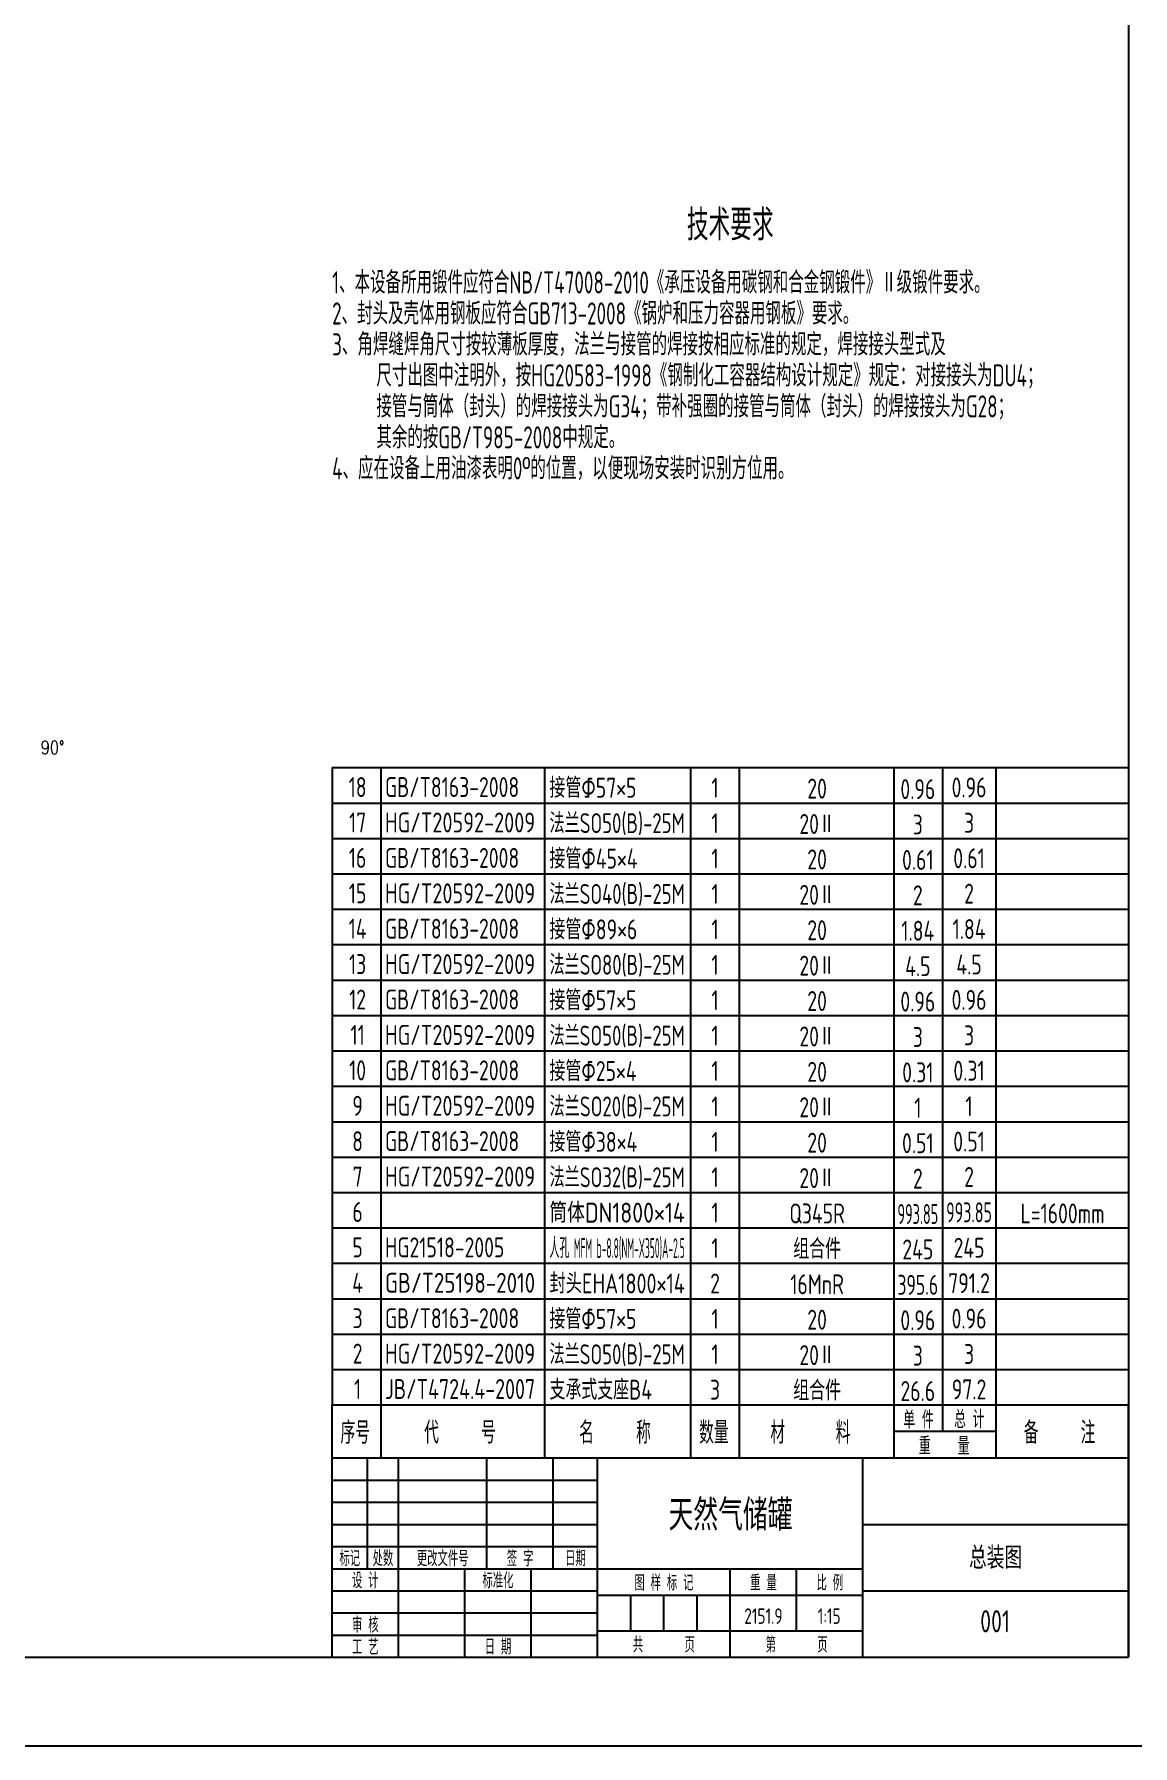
# Model space of a CAD drawing. Header units: millimetres. Extents: x -300 to 12659, y -300 to 12315.
# Drawn here: x 4600 to 8325, y -300 to 5500 of the extents above; entities that cross this region are included whole.
import ezdxf
from ezdxf.enums import TextEntityAlignment as Align

# ---------------------------------------------------------------- set-up
doc = ezdxf.new("R2010")
doc.units = ezdxf.units.MM
doc.header["$LTSCALE"] = 150
for name, color, linetype in [('1轮廓实线层', 7, 'Continuous'), ('2细线层', 4, 'Continuous'), ('6文字层', 3, 'Continuous'), ('图框层', 7, 'Continuous')]:
    doc.layers.add(name, color=color, linetype=linetype)
doc.styles.add('PC_TEXTSTYLE', font='isocp.shx', dxfattribs={"width": 0.8, "height": 8, "bigfont": 'hzfs.shx'})
doc.styles.add('TH_GBDIM', font='romans.shx', dxfattribs={"width": 0.8, "bigfont": 'gbcbig.shx'})

# ---------------------------------------------------------------- blocks, each defined once
blk = doc.blocks.new('PC_TITLE_BLOCK')
at = {"layer": '1轮廓实线层'}
for p, q in [((0, 45), (-180, 45)), ((-180, 0), (-180, 45)), ((-172, 20), (-172, 45)), ((-165, 20), (-165, 45)), ((-145, 20), (-145, 45)), ((-130, 20), (-130, 45)), ((-120, 0), (-120, 45)), ((-60, 30), (0, 30)), ((-180, 20), (-60, 20)), ((-165, 0), (-165, 20)), ((-150, 0), (-150, 20)), ((-135, 0), (-135, 20)), ((-60, 15), (0, 15)), ((-180, 0), (0, 0))]:
    blk.add_line(p, q, dxfattribs=at)
at = {"layer": '1轮廓实线层', "color": 7}
for p, q in [((-60, 0), (-60, 45)), ((-180, 25), (-120, 25))]:
    blk.add_line(p, q, dxfattribs=at)
at = {"layer": '2细线层'}
for p, q in [((-180, 40), (-120, 40)), ((-180, 35), (-120, 35)), ((-180, 30), (-120, 30)), ((-90, 0), (-90, 20)), ((-75, 6), (-75, 20)), ((-180, 15), (-120, 15)), ((-120, 14), (-60, 14)), ((-112.5, 6), (-112.5, 14)), ((-105, 6), (-105, 14)), ((-97.5, 6), (-97.5, 14)), ((-180, 10), (-120, 10)), ((-180, 5), (-120, 5)), ((-120, 6), (-60, 6))]:
    blk.add_line(p, q, dxfattribs=at)
at = {"layer": '图框层'}
blk.add_line((0, 0), (0, 45), dxfattribs=at)
at = {"layer": '6文字层', "style": 'PC_TEXTSTYLE', "width": 0.667}
for s, p in [('标记', (-176, 22.5)), ('处数', (-168.5, 22.5)), (' 更改文件号 ', (-155, 22.5)), (' 签 字 ', (-137.5, 22.5)), (' 日期 ', (-125, 22.5)), (' 设 计 ', (-172.5, 17.51)), (' 标准化 ', (-142.5, 17.51)), (' 图 样 标 记 ', (-105, 17)), (' 重 量 ', (-82.5, 17)), (' 比 例 ', (-67.5, 17)), (' 审 核 ', (-172.5, 7.5)), (' 工 艺 ', (-172.5, 2.5)), (' 日 期 ', (-142.5, 2.5)), ('共       页', (-105, 3)), ('第       页', (-75, 3))]:
    blk.add_text(s, height=3.5, dxfattribs=at).set_placement(p, align=Align.MIDDLE)
at = {"layer": '6文字层', "style": 'PC_TEXTSTYLE', "flags": 8}
for tag, height, width, p, p2 in [('企业名称', 5, 1.98445, (-54.29, 34.82), (-5.27, 34.82)), ('产品名称或材料标记', 7, 0.600652, (-113.46, 28.64), (-66.42, 28.64)), ('图样名称', 5, 2.004495, (-54.79, 19.98), (-5.27, 19.98)), ('标准化', 3.5, 1.023147, (-133.83, 15.37), (-120.75, 15.37)), ('审核', 3.5, 1.579393, (-163.99, 5.37), (-150.63, 5.37)), ('重量', 3.5, 1.408247, (-88.46, 7.54), (-76.55, 7.54)), ('比例', 3.5, 1.385287, (-73.35, 7.54), (-61.93, 7.54)), ('图样代号', 5, 2.006536, (-54.79, 5.63), (-5.52, 5.63)), ('工艺', 3.5, 1.621807, (-164.21, 0.37), (-150.89, 0.37)), ('日期', 3.5, 1.560088, (-133.83, 0.37), (-120.75, 0.37)), ('共几页', 3.5, 0.557144, (-108.07, 0.63), (-101.05, 0.63))]:
    blk.add_attdef(tag, text='', height=height, dxfattribs=dict(at, width=width)).set_placement(p, p2, align=Align.FIT)
at = {"layer": '6文字层', "style": 'PC_TEXTSTYLE', "width": 9.905045, "flags": 8}
blk.add_attdef('设计', text='', height=3.5, rotation=358.4644, dxfattribs=at).set_placement((-164.23, 15.37), (-150.37, 15), align=Align.FIT)
at = {"layer": '6文字层', "color": 3, "style": 'PC_TEXTSTYLE', "width": 0.56476, "flags": 8}
blk.add_attdef('第几页', text='', height=3.5, dxfattribs=at).set_placement((-78.29, 0.75), (-71.16, 0.75), align=Align.FIT)
at = {"layer": '6文字层', "ltscale": 10, "style": 'PC_TEXTSTYLE', "flags": 1}
blk.add_attdef('图纸张数', (-58.68, -0.49), '', height=2.5, dxfattribs=at)
blk = doc.blocks.new('PC_MXBTITLERECORD')
at = {"layer": '1轮廓实线层'}
for p, q in [((-180, 0), (-180, 12)), ((0, 0), (0, 12))]:
    blk.add_line(p, q, dxfattribs=at)
at = {"layer": '2细线层'}
for p, q in [((-169, 12), (-169, 0)), ((-132, 12), (-132, 0)), ((-99, 12), (-99, 0)), ((-88, 12), (-88, 0)), ((-53, 12), (-53, 0)), ((-42, 12), (-42, 6)), ((-30, 12), (-30, 0)), ((-30, 6), (-53, 6))]:
    blk.add_line(p, q, dxfattribs=at)
at = {"style": 'PC_TEXTSTYLE', "flags": 1}
blk.add_attdef('Fo oFShowMe', (-53, 6), '', height=0.00000005, dxfattribs=at)
at = {"layer": '6文字层', "style": 'PC_TEXTSTYLE', "width": 0.667}
for s, height, p in [('序号', 5, (-174.77, 6)), ('代     号', 5, (-151.09, 6)), ('名     称', 5, (-116.06, 6)), ('数量', 5, (-93.71, 6)), ('材      料', 5, (-71.89, 6)), ('单 件', 4, (-47.45, 8.84)), ('总 计', 4, (-35.96, 8.94)), ('备     注', 5, (-15.57, 6)), ('重    量', 4, (-41.65, 2.94))]:
    blk.add_text(s, height=height, dxfattribs=at).set_placement(p, align=Align.MIDDLE)
blk = doc.blocks.new('PC_MXB_BLOCK')
at = {"layer": '1轮廓实线层'}
for p, q in [((-180, 8), (-180, 0)), ((0, 8), (0, 0))]:
    blk.add_line(p, q, dxfattribs=at)
at = {"layer": '2细线层'}
for p, q in [((-180, 8), (0, 8)), ((-169, 8), (-169, 0)), ((-132, 8), (-132, 0)), ((-99, 8), (-99, 0)), ((-88, 8), (-88, 0)), ((-53, 8), (-53, 0)), ((-42, 8), (-42, 0)), ((-30, 8), (-30, 0)), ((-180, 0), (0, 0))]:
    blk.add_line(p, q, dxfattribs=at)
at = {"layer": '6文字层', "style": 'PC_TEXTSTYLE'}
for tag, width, p, p2 in [('序号', 0.769182, (-178.38, 1.35), (-170.09, 1.35)), ('代号', 3.14773, (-168.05, 1.35), (-134.11, 1.35)), ('名称', 2.802424, (-130.87, 1.2), (-100.28, 1.2)), ('数量', 0.817449, (-97.88, 1.2), (-89, 1.2)), ('材料', 2.943328, (-86.43, 1.01), (-54.3, 1.01)), ('单重', 0.854038, (-52.21, 0.89), (-43, 0.89)), ('总重', 0.958888, (-41.2, 1.27), (-30.86, 1.27)), ('备注', 2.494074, (-28.61, 1.02), (-1.16, 1.02))]:
    blk.add_attdef(tag, text='', height=4.5, dxfattribs=dict(at, width=width)).set_placement(p, p2, align=Align.FIT)

msp = doc.modelspace()

# ---------------------------------------------------------------- linework, layer by layer
at = {"layer": '2细线层'}
msp.add_line((-300, -300), (8610, -300), dxfattribs=at)
at = {"layer": '图框层'}
for p in [(8310, 12015), (0, 0)]:
    msp.add_line(p, (8310, 0), dxfattribs=at)

# ---------------------------------------------------------------- block references
ref = msp.add_blockref('PC_MXB_BLOCK', (8310, 2895), dxfattribs=dict(at, xscale=15, yscale=15, zscale=15))
ref.add_attrib('材料', '20', dxfattribs={"layer": '6文字层', "height": 67.5, "style": 'PC_TEXTSTYLE', "width": 0.8}).set_placement((7254.47, 2910.155), align=Align.CENTER)
ref.add_attrib('代号', 'GB/T8163-2008', (5789.298, 2915.233), dxfattribs={"layer": '6文字层', "height": 67.5, "style": 'PC_TEXTSTYLE', "width": 0.8})
ref.add_attrib('序号', '18', dxfattribs={"layer": '6文字层', "height": 67.5, "style": 'PC_TEXTSTYLE', "width": 0.8}).set_placement((5696.475, 2915.233), align=Align.CENTER)
ref.add_attrib('名称', '接管Φ57×5', (6347, 2912.932), dxfattribs={"layer": '6文字层', "height": 67.5, "style": 'PC_TEXTSTYLE', "width": 0.8})
ref.add_attrib('数量', '1', dxfattribs={"layer": '6文字层', "height": 67.5, "style": 'PC_TEXTSTYLE', "width": 0.8}).set_placement((6908.401, 2912.932), align=Align.CENTER)
ref.add_attrib('单重', '0.96', dxfattribs={"layer": '6文字层', "height": 67.5, "style": 'PC_TEXTSTYLE', "width": 0.8}).set_placement((7595.95, 2908.307), align=Align.CENTER)
ref.add_attrib('总重', '0.96', dxfattribs={"layer": '6文字层', "height": 67.5, "style": 'PC_TEXTSTYLE', "width": 0.8}).set_placement((7769.616, 2913.984), align=Align.CENTER)
ref = msp.add_blockref('PC_MXB_BLOCK', (8310, 2775), dxfattribs=dict(at, xscale=15, yscale=15, zscale=15))
ref.add_attrib('材料', '20Ⅱ', dxfattribs={"layer": '6文字层', "height": 67.5, "style": 'PC_TEXTSTYLE', "width": 0.8}).set_placement((7254.47, 2790.155), align=Align.CENTER)
ref.add_attrib('代号', 'HG/T20592-2009', dxfattribs={"layer": '6文字层', "height": 67.5, "style": 'PC_TEXTSTYLE', "width": 0.752321}).set_placement((5789.298, 2795.233), (6298.389, 2795.233), align=Align.FIT)
ref.add_attrib('序号', '17', dxfattribs={"layer": '6文字层', "height": 67.5, "style": 'PC_TEXTSTYLE', "width": 0.8}).set_placement((5696.475, 2795.233), align=Align.CENTER)
ref.add_attrib('名称', '法兰SO50(B)-25M', dxfattribs={"layer": '6文字层', "height": 67.5, "style": 'PC_TEXTSTYLE', "width": 0.702833}).set_placement((6347, 2792.932), (6805.862, 2792.932), align=Align.FIT)
ref.add_attrib('数量', '1', dxfattribs={"layer": '6文字层', "height": 67.5, "style": 'PC_TEXTSTYLE', "width": 0.8}).set_placement((6908.401, 2792.932), align=Align.CENTER)
ref.add_attrib('单重', '3', dxfattribs={"layer": '6文字层', "height": 67.5, "style": 'PC_TEXTSTYLE', "width": 0.8}).set_placement((7595.95, 2788.307), align=Align.CENTER)
ref.add_attrib('总重', '3', dxfattribs={"layer": '6文字层', "height": 67.5, "style": 'PC_TEXTSTYLE', "width": 0.8}).set_placement((7769.616, 2793.984), align=Align.CENTER)
ref = msp.add_blockref('PC_MXB_BLOCK', (8310, 2655), dxfattribs=dict(at, xscale=15, yscale=15, zscale=15))
ref.add_attrib('材料', '20', dxfattribs={"layer": '6文字层', "height": 67.5, "style": 'PC_TEXTSTYLE', "width": 0.8}).set_placement((7254.47, 2670.155), align=Align.CENTER)
ref.add_attrib('代号', 'GB/T8163-2008', (5789.298, 2675.233), dxfattribs={"layer": '6文字层', "height": 67.5, "style": 'PC_TEXTSTYLE', "width": 0.8})
ref.add_attrib('序号', '16', dxfattribs={"layer": '6文字层', "height": 67.5, "style": 'PC_TEXTSTYLE', "width": 0.8}).set_placement((5696.475, 2675.233), align=Align.CENTER)
ref.add_attrib('名称', '接管Φ45×4', (6347, 2672.932), dxfattribs={"layer": '6文字层', "height": 67.5, "style": 'PC_TEXTSTYLE', "width": 0.8})
ref.add_attrib('数量', '1', dxfattribs={"layer": '6文字层', "height": 67.5, "style": 'PC_TEXTSTYLE', "width": 0.8}).set_placement((6908.401, 2672.932), align=Align.CENTER)
ref.add_attrib('单重', '0.61', dxfattribs={"layer": '6文字层', "height": 67.5, "style": 'PC_TEXTSTYLE', "width": 0.8}).set_placement((7595.95, 2668.307), align=Align.CENTER)
ref.add_attrib('总重', '0.61', dxfattribs={"layer": '6文字层', "height": 67.5, "style": 'PC_TEXTSTYLE', "width": 0.8}).set_placement((7769.616, 2673.984), align=Align.CENTER)
ref = msp.add_blockref('PC_MXB_BLOCK', (8310, 2535), dxfattribs=dict(at, xscale=15, yscale=15, zscale=15))
ref.add_attrib('材料', '20Ⅱ', dxfattribs={"layer": '6文字层', "height": 67.5, "style": 'PC_TEXTSTYLE', "width": 0.8}).set_placement((7254.47, 2550.155), align=Align.CENTER)
ref.add_attrib('代号', 'HG/T20592-2009', dxfattribs={"layer": '6文字层', "height": 67.5, "style": 'PC_TEXTSTYLE', "width": 0.752321}).set_placement((5789.298, 2555.233), (6298.389, 2555.233), align=Align.FIT)
ref.add_attrib('序号', '15', dxfattribs={"layer": '6文字层', "height": 67.5, "style": 'PC_TEXTSTYLE', "width": 0.8}).set_placement((5696.475, 2555.233), align=Align.CENTER)
ref.add_attrib('名称', '法兰SO40(B)-25M', dxfattribs={"layer": '6文字层', "height": 67.5, "style": 'PC_TEXTSTYLE', "width": 0.695641}).set_placement((6347, 2552.932), (6805.862, 2552.932), align=Align.FIT)
ref.add_attrib('数量', '1', dxfattribs={"layer": '6文字层', "height": 67.5, "style": 'PC_TEXTSTYLE', "width": 0.8}).set_placement((6908.401, 2552.932), align=Align.CENTER)
ref.add_attrib('单重', '2', dxfattribs={"layer": '6文字层', "height": 67.5, "style": 'PC_TEXTSTYLE', "width": 0.8}).set_placement((7595.95, 2548.307), align=Align.CENTER)
ref.add_attrib('总重', '2', dxfattribs={"layer": '6文字层', "height": 67.5, "style": 'PC_TEXTSTYLE', "width": 0.8}).set_placement((7769.616, 2553.984), align=Align.CENTER)
ref = msp.add_blockref('PC_MXB_BLOCK', (8310, 2415), dxfattribs=dict(at, xscale=15, yscale=15, zscale=15))
ref.add_attrib('材料', '20', dxfattribs={"layer": '6文字层', "height": 67.5, "style": 'PC_TEXTSTYLE', "width": 0.8}).set_placement((7254.47, 2430.155), align=Align.CENTER)
ref.add_attrib('代号', 'GB/T8163-2008', (5789.298, 2435.233), dxfattribs={"layer": '6文字层', "height": 67.5, "style": 'PC_TEXTSTYLE', "width": 0.8})
ref.add_attrib('序号', '14', dxfattribs={"layer": '6文字层', "height": 67.5, "style": 'PC_TEXTSTYLE', "width": 0.8}).set_placement((5696.475, 2435.233), align=Align.CENTER)
ref.add_attrib('名称', '接管Φ89×6', (6347, 2432.932), dxfattribs={"layer": '6文字层', "height": 67.5, "style": 'PC_TEXTSTYLE', "width": 0.8})
ref.add_attrib('数量', '1', dxfattribs={"layer": '6文字层', "height": 67.5, "style": 'PC_TEXTSTYLE', "width": 0.8}).set_placement((6908.401, 2432.932), align=Align.CENTER)
ref.add_attrib('单重', '1.84', dxfattribs={"layer": '6文字层', "height": 67.5, "style": 'PC_TEXTSTYLE', "width": 0.8}).set_placement((7595.95, 2428.307), align=Align.CENTER)
ref.add_attrib('总重', '1.84', dxfattribs={"layer": '6文字层', "height": 67.5, "style": 'PC_TEXTSTYLE', "width": 0.8}).set_placement((7769.616, 2433.984), align=Align.CENTER)
ref = msp.add_blockref('PC_MXB_BLOCK', (8310, 2295), dxfattribs=dict(at, xscale=15, yscale=15, zscale=15))
ref.add_attrib('材料', '20Ⅱ', dxfattribs={"layer": '6文字层', "height": 67.5, "style": 'PC_TEXTSTYLE', "width": 0.8}).set_placement((7254.47, 2310.155), align=Align.CENTER)
ref.add_attrib('代号', 'HG/T20592-2009', dxfattribs={"layer": '6文字层', "height": 67.5, "style": 'PC_TEXTSTYLE', "width": 0.752321}).set_placement((5789.298, 2315.233), (6298.389, 2315.233), align=Align.FIT)
ref.add_attrib('序号', '13', dxfattribs={"layer": '6文字层', "height": 67.5, "style": 'PC_TEXTSTYLE', "width": 0.8}).set_placement((5696.475, 2315.233), align=Align.CENTER)
ref.add_attrib('名称', '法兰SO80(B)-25M', dxfattribs={"layer": '6文字层', "height": 67.5, "style": 'PC_TEXTSTYLE', "width": 0.702833}).set_placement((6347, 2312.932), (6805.862, 2312.932), align=Align.FIT)
ref.add_attrib('数量', '1', dxfattribs={"layer": '6文字层', "height": 67.5, "style": 'PC_TEXTSTYLE', "width": 0.8}).set_placement((6908.401, 2312.932), align=Align.CENTER)
ref.add_attrib('单重', '4.5', dxfattribs={"layer": '6文字层', "height": 67.5, "style": 'PC_TEXTSTYLE', "width": 0.8}).set_placement((7595.95, 2308.307), align=Align.CENTER)
ref.add_attrib('总重', '4.5', dxfattribs={"layer": '6文字层', "height": 67.5, "style": 'PC_TEXTSTYLE', "width": 0.8}).set_placement((7769.616, 2313.984), align=Align.CENTER)
ref = msp.add_blockref('PC_MXB_BLOCK', (8310, 2175), dxfattribs=dict(at, xscale=15, yscale=15, zscale=15))
ref.add_attrib('材料', '20', dxfattribs={"layer": '6文字层', "height": 67.5, "style": 'PC_TEXTSTYLE', "width": 0.8}).set_placement((7254.47, 2190.155), align=Align.CENTER)
ref.add_attrib('代号', 'GB/T8163-2008', (5789.298, 2195.233), dxfattribs={"layer": '6文字层', "height": 67.5, "style": 'PC_TEXTSTYLE', "width": 0.8})
ref.add_attrib('序号', '12', dxfattribs={"layer": '6文字层', "height": 67.5, "style": 'PC_TEXTSTYLE', "width": 0.8}).set_placement((5696.475, 2195.233), align=Align.CENTER)
ref.add_attrib('名称', '接管Φ57×5', (6347, 2192.932), dxfattribs={"layer": '6文字层', "height": 67.5, "style": 'PC_TEXTSTYLE', "width": 0.8})
ref.add_attrib('数量', '1', dxfattribs={"layer": '6文字层', "height": 67.5, "style": 'PC_TEXTSTYLE', "width": 0.8}).set_placement((6908.401, 2192.932), align=Align.CENTER)
ref.add_attrib('单重', '0.96', dxfattribs={"layer": '6文字层', "height": 67.5, "style": 'PC_TEXTSTYLE', "width": 0.8}).set_placement((7595.95, 2188.307), align=Align.CENTER)
ref.add_attrib('总重', '0.96', dxfattribs={"layer": '6文字层', "height": 67.5, "style": 'PC_TEXTSTYLE', "width": 0.8}).set_placement((7769.616, 2193.984), align=Align.CENTER)
ref = msp.add_blockref('PC_MXB_BLOCK', (8310, 2055), dxfattribs=dict(at, xscale=15, yscale=15, zscale=15))
ref.add_attrib('材料', '20Ⅱ', dxfattribs={"layer": '6文字层', "height": 67.5, "style": 'PC_TEXTSTYLE', "width": 0.8}).set_placement((7254.47, 2070.155), align=Align.CENTER)
ref.add_attrib('代号', 'HG/T20592-2009', dxfattribs={"layer": '6文字层', "height": 67.5, "style": 'PC_TEXTSTYLE', "width": 0.752321}).set_placement((5789.298, 2075.233), (6298.389, 2075.233), align=Align.FIT)
ref.add_attrib('序号', '11', dxfattribs={"layer": '6文字层', "height": 67.5, "style": 'PC_TEXTSTYLE', "width": 0.8}).set_placement((5696.475, 2075.233), align=Align.CENTER)
ref.add_attrib('名称', '法兰SO50(B)-25M', dxfattribs={"layer": '6文字层', "height": 67.5, "style": 'PC_TEXTSTYLE', "width": 0.702833}).set_placement((6347, 2072.932), (6805.862, 2072.932), align=Align.FIT)
ref.add_attrib('数量', '1', dxfattribs={"layer": '6文字层', "height": 67.5, "style": 'PC_TEXTSTYLE', "width": 0.8}).set_placement((6908.401, 2072.932), align=Align.CENTER)
ref.add_attrib('单重', '3', dxfattribs={"layer": '6文字层', "height": 67.5, "style": 'PC_TEXTSTYLE', "width": 0.8}).set_placement((7595.95, 2068.307), align=Align.CENTER)
ref.add_attrib('总重', '3', dxfattribs={"layer": '6文字层', "height": 67.5, "style": 'PC_TEXTSTYLE', "width": 0.8}).set_placement((7769.616, 2073.984), align=Align.CENTER)
ref = msp.add_blockref('PC_MXB_BLOCK', (8310, 1935), dxfattribs=dict(at, xscale=15, yscale=15, zscale=15))
ref.add_attrib('材料', '20', dxfattribs={"layer": '6文字层', "height": 67.5, "style": 'PC_TEXTSTYLE', "width": 0.8}).set_placement((7254.47, 1950.155), align=Align.CENTER)
ref.add_attrib('代号', 'GB/T8163-2008', (5789.298, 1955.233), dxfattribs={"layer": '6文字层', "height": 67.5, "style": 'PC_TEXTSTYLE', "width": 0.8})
ref.add_attrib('序号', '10', dxfattribs={"layer": '6文字层', "height": 67.5, "style": 'PC_TEXTSTYLE', "width": 0.8}).set_placement((5696.475, 1955.233), align=Align.CENTER)
ref.add_attrib('名称', '接管Φ25×4', (6347, 1952.932), dxfattribs={"layer": '6文字层', "height": 67.5, "style": 'PC_TEXTSTYLE', "width": 0.8})
ref.add_attrib('数量', '1', dxfattribs={"layer": '6文字层', "height": 67.5, "style": 'PC_TEXTSTYLE', "width": 0.8}).set_placement((6908.401, 1952.932), align=Align.CENTER)
ref.add_attrib('单重', '0.31', dxfattribs={"layer": '6文字层', "height": 67.5, "style": 'PC_TEXTSTYLE', "width": 0.8}).set_placement((7595.95, 1948.307), align=Align.CENTER)
ref.add_attrib('总重', '0.31', dxfattribs={"layer": '6文字层', "height": 67.5, "style": 'PC_TEXTSTYLE', "width": 0.8}).set_placement((7769.616, 1953.984), align=Align.CENTER)
ref = msp.add_blockref('PC_MXB_BLOCK', (8310, 1815), dxfattribs=dict(at, xscale=15, yscale=15, zscale=15))
ref.add_attrib('材料', '20Ⅱ', dxfattribs={"layer": '6文字层', "height": 67.5, "style": 'PC_TEXTSTYLE', "width": 0.8}).set_placement((7254.47, 1830.155), align=Align.CENTER)
ref.add_attrib('代号', 'HG/T20592-2009', dxfattribs={"layer": '6文字层', "height": 67.5, "style": 'PC_TEXTSTYLE', "width": 0.752321}).set_placement((5789.298, 1835.233), (6298.389, 1835.233), align=Align.FIT)
ref.add_attrib('序号', '9', dxfattribs={"layer": '6文字层', "height": 67.5, "style": 'PC_TEXTSTYLE', "width": 0.8}).set_placement((5696.475, 1835.233), align=Align.CENTER)
ref.add_attrib('名称', '法兰SO20(B)-25M', dxfattribs={"layer": '6文字层', "height": 67.5, "style": 'PC_TEXTSTYLE', "width": 0.702833}).set_placement((6347, 1832.932), (6805.862, 1832.932), align=Align.FIT)
ref.add_attrib('数量', '1', dxfattribs={"layer": '6文字层', "height": 67.5, "style": 'PC_TEXTSTYLE', "width": 0.8}).set_placement((6908.401, 1832.932), align=Align.CENTER)
ref.add_attrib('单重', '1', dxfattribs={"layer": '6文字层', "height": 67.5, "style": 'PC_TEXTSTYLE', "width": 0.8}).set_placement((7595.95, 1828.307), align=Align.CENTER)
ref.add_attrib('总重', '1', dxfattribs={"layer": '6文字层', "height": 67.5, "style": 'PC_TEXTSTYLE', "width": 0.8}).set_placement((7769.616, 1833.984), align=Align.CENTER)
ref = msp.add_blockref('PC_MXB_BLOCK', (8310, 1695), dxfattribs=dict(at, xscale=15, yscale=15, zscale=15))
ref.add_attrib('材料', '20', dxfattribs={"layer": '6文字层', "height": 67.5, "style": 'PC_TEXTSTYLE', "width": 0.8}).set_placement((7254.47, 1710.155), align=Align.CENTER)
ref.add_attrib('代号', 'GB/T8163-2008', (5789.298, 1715.233), dxfattribs={"layer": '6文字层', "height": 67.5, "style": 'PC_TEXTSTYLE', "width": 0.8})
ref.add_attrib('序号', '8', dxfattribs={"layer": '6文字层', "height": 67.5, "style": 'PC_TEXTSTYLE', "width": 0.8}).set_placement((5696.475, 1715.233), align=Align.CENTER)
ref.add_attrib('名称', '接管Φ38×4', (6347, 1712.932), dxfattribs={"layer": '6文字层', "height": 67.5, "style": 'PC_TEXTSTYLE', "width": 0.8})
ref.add_attrib('数量', '1', dxfattribs={"layer": '6文字层', "height": 67.5, "style": 'PC_TEXTSTYLE', "width": 0.8}).set_placement((6908.401, 1712.932), align=Align.CENTER)
ref.add_attrib('单重', '0.51', dxfattribs={"layer": '6文字层', "height": 67.5, "style": 'PC_TEXTSTYLE', "width": 0.8}).set_placement((7595.95, 1708.307), align=Align.CENTER)
ref.add_attrib('总重', '0.51', dxfattribs={"layer": '6文字层', "height": 67.5, "style": 'PC_TEXTSTYLE', "width": 0.8}).set_placement((7769.616, 1713.984), align=Align.CENTER)
ref = msp.add_blockref('PC_MXB_BLOCK', (8310, 1575), dxfattribs=dict(at, xscale=15, yscale=15, zscale=15))
ref.add_attrib('材料', '20Ⅱ', dxfattribs={"layer": '6文字层', "height": 67.5, "style": 'PC_TEXTSTYLE', "width": 0.8}).set_placement((7254.47, 1590.155), align=Align.CENTER)
ref.add_attrib('代号', 'HG/T20592-2009', dxfattribs={"layer": '6文字层', "height": 67.5, "style": 'PC_TEXTSTYLE', "width": 0.752321}).set_placement((5789.298, 1595.233), (6298.389, 1595.233), align=Align.FIT)
ref.add_attrib('序号', '7', dxfattribs={"layer": '6文字层', "height": 67.5, "style": 'PC_TEXTSTYLE', "width": 0.8}).set_placement((5696.475, 1595.233), align=Align.CENTER)
ref.add_attrib('名称', '法兰SO32(B)-25M', dxfattribs={"layer": '6文字层', "height": 67.5, "style": 'PC_TEXTSTYLE', "width": 0.702833}).set_placement((6347, 1592.932), (6805.862, 1592.932), align=Align.FIT)
ref.add_attrib('数量', '1', dxfattribs={"layer": '6文字层', "height": 67.5, "style": 'PC_TEXTSTYLE', "width": 0.8}).set_placement((6908.401, 1592.932), align=Align.CENTER)
ref.add_attrib('单重', '2', dxfattribs={"layer": '6文字层', "height": 67.5, "style": 'PC_TEXTSTYLE', "width": 0.8}).set_placement((7595.95, 1588.307), align=Align.CENTER)
ref.add_attrib('总重', '2', dxfattribs={"layer": '6文字层', "height": 67.5, "style": 'PC_TEXTSTYLE', "width": 0.8}).set_placement((7769.616, 1593.984), align=Align.CENTER)
ref = msp.add_blockref('PC_MXB_BLOCK', (8310, 1455), dxfattribs=dict(at, xscale=15, yscale=15, zscale=15))
ref.add_attrib('材料', 'Q345R', dxfattribs={"layer": '6文字层', "height": 67.5, "style": 'PC_TEXTSTYLE', "width": 0.8}).set_placement((7254.47, 1470.155), align=Align.CENTER)
ref.add_attrib('序号', '6', dxfattribs={"layer": '6文字层', "height": 67.5, "style": 'PC_TEXTSTYLE', "width": 0.8}).set_placement((5696.475, 1475.233), align=Align.CENTER)
ref.add_attrib('名称', '筒体DN1800×14', dxfattribs={"layer": '6文字层', "height": 67.5, "style": 'PC_TEXTSTYLE', "width": 0.785193}).set_placement((6347, 1472.932), (6805.862, 1472.932), align=Align.FIT)
ref.add_attrib('数量', '1', dxfattribs={"layer": '6文字层', "height": 67.5, "style": 'PC_TEXTSTYLE', "width": 0.8}).set_placement((6908.401, 1472.932), align=Align.CENTER)
ref.add_attrib('备注', 'L=1600mm', dxfattribs={"layer": '6文字层', "height": 67.5, "style": 'PC_TEXTSTYLE', "width": 0.8}).set_placement((8086.72, 1470.37), align=Align.CENTER)
ref.add_attrib('单重', '993.85', dxfattribs={"layer": '6文字层', "height": 67.5, "style": 'PC_TEXTSTYLE', "width": 0.553294}).set_placement((7526.887, 1468.307), (7665.013, 1468.307), align=Align.FIT)
ref.add_attrib('总重', '993.85', dxfattribs={"layer": '6文字层', "height": 67.5, "style": 'PC_TEXTSTYLE', "width": 0.621222}).set_placement((7692.074, 1473.984), (7847.157, 1473.984), align=Align.FIT)
ref = msp.add_blockref('PC_MXB_BLOCK', (8310, 1335), dxfattribs=dict(at, xscale=15, yscale=15, zscale=15))
ref.add_attrib('材料', '组合件', dxfattribs={"layer": '6文字层', "height": 67.5, "style": 'PC_TEXTSTYLE', "width": 0.8}).set_placement((7254.47, 1350.155), align=Align.CENTER)
ref.add_attrib('代号', 'HG21518-2005', (5789.298, 1355.233), dxfattribs={"layer": '6文字层', "height": 67.5, "style": 'PC_TEXTSTYLE', "width": 0.8})
ref.add_attrib('序号', '5', dxfattribs={"layer": '6文字层', "height": 67.5, "style": 'PC_TEXTSTYLE', "width": 0.8}).set_placement((5696.475, 1355.233), align=Align.CENTER)
ref.add_attrib('名称', '人孔 MFM b-8.8(NM-X350)A-2.5', dxfattribs={"layer": '6文字层', "height": 67.5, "style": 'PC_TEXTSTYLE', "width": 0.377378}).set_placement((6347, 1352.932), (6805.862, 1352.932), align=Align.FIT)
ref.add_attrib('数量', '1', dxfattribs={"layer": '6文字层', "height": 67.5, "style": 'PC_TEXTSTYLE', "width": 0.8}).set_placement((6908.401, 1352.932), align=Align.CENTER)
ref.add_attrib('单重', '245', dxfattribs={"layer": '6文字层', "height": 67.5, "style": 'PC_TEXTSTYLE', "width": 0.8}).set_placement((7595.95, 1348.307), align=Align.CENTER)
ref.add_attrib('总重', '245', dxfattribs={"layer": '6文字层', "height": 67.5, "style": 'PC_TEXTSTYLE', "width": 0.8}).set_placement((7769.616, 1353.984), align=Align.CENTER)
ref = msp.add_blockref('PC_MXB_BLOCK', (8310, 1215), dxfattribs=dict(at, xscale=15, yscale=15, zscale=15))
ref.add_attrib('材料', '16MnR', dxfattribs={"layer": '6文字层', "height": 67.5, "style": 'PC_TEXTSTYLE', "width": 0.8}).set_placement((7254.47, 1230.155), align=Align.CENTER)
ref.add_attrib('代号', 'GB/T25198-2010', dxfattribs={"layer": '6文字层', "height": 67.5, "style": 'PC_TEXTSTYLE', "width": 0.789393}).set_placement((5789.298, 1235.233), (6298.389, 1235.233), align=Align.FIT)
ref.add_attrib('序号', '4', dxfattribs={"layer": '6文字层', "height": 67.5, "style": 'PC_TEXTSTYLE', "width": 0.8}).set_placement((5696.475, 1235.233), align=Align.CENTER)
ref.add_attrib('名称', '封头EHA1800×14', dxfattribs={"layer": '6文字层', "height": 67.5, "style": 'PC_TEXTSTYLE', "width": 0.718776}).set_placement((6347, 1232.932), (6805.862, 1232.932), align=Align.FIT)
ref.add_attrib('数量', '2', dxfattribs={"layer": '6文字层', "height": 67.5, "style": 'PC_TEXTSTYLE', "width": 0.8}).set_placement((6908.401, 1232.932), align=Align.CENTER)
ref.add_attrib('单重', '395.6', dxfattribs={"layer": '6文字层', "height": 67.5, "style": 'PC_TEXTSTYLE', "width": 0.681399}).set_placement((7526.887, 1228.307), (7665.013, 1228.307), align=Align.FIT)
ref.add_attrib('总重', '791.2', dxfattribs={"layer": '6文字层', "height": 67.5, "style": 'PC_TEXTSTYLE', "width": 0.8}).set_placement((7769.616, 1233.984), align=Align.CENTER)
ref = msp.add_blockref('PC_MXB_BLOCK', (8310, 1095), dxfattribs=dict(at, xscale=15, yscale=15, zscale=15))
ref.add_attrib('材料', '20', dxfattribs={"layer": '6文字层', "height": 67.5, "style": 'PC_TEXTSTYLE', "width": 0.8}).set_placement((7254.47, 1110.155), align=Align.CENTER)
ref.add_attrib('代号', 'GB/T8163-2008', (5789.298, 1115.233), dxfattribs={"layer": '6文字层', "height": 67.5, "style": 'PC_TEXTSTYLE', "width": 0.8})
ref.add_attrib('序号', '3', dxfattribs={"layer": '6文字层', "height": 67.5, "style": 'PC_TEXTSTYLE', "width": 0.8}).set_placement((5696.475, 1115.233), align=Align.CENTER)
ref.add_attrib('名称', '接管Φ57×5', (6347, 1112.932), dxfattribs={"layer": '6文字层', "height": 67.5, "style": 'PC_TEXTSTYLE', "width": 0.8})
ref.add_attrib('数量', '1', dxfattribs={"layer": '6文字层', "height": 67.5, "style": 'PC_TEXTSTYLE', "width": 0.8}).set_placement((6908.401, 1112.932), align=Align.CENTER)
ref.add_attrib('单重', '0.96', dxfattribs={"layer": '6文字层', "height": 67.5, "style": 'PC_TEXTSTYLE', "width": 0.8}).set_placement((7595.95, 1108.307), align=Align.CENTER)
ref.add_attrib('总重', '0.96', dxfattribs={"layer": '6文字层', "height": 67.5, "style": 'PC_TEXTSTYLE', "width": 0.8}).set_placement((7769.616, 1113.984), align=Align.CENTER)
ref = msp.add_blockref('PC_MXB_BLOCK', (8310, 975), dxfattribs=dict(at, xscale=15, yscale=15, zscale=15))
ref.add_attrib('材料', '20Ⅱ', dxfattribs={"layer": '6文字层', "height": 67.5, "style": 'PC_TEXTSTYLE', "width": 0.8}).set_placement((7254.47, 990.155), align=Align.CENTER)
ref.add_attrib('代号', 'HG/T20592-2009', dxfattribs={"layer": '6文字层', "height": 67.5, "style": 'PC_TEXTSTYLE', "width": 0.752321}).set_placement((5789.298, 995.233), (6298.389, 995.233), align=Align.FIT)
ref.add_attrib('序号', '2', dxfattribs={"layer": '6文字层', "height": 67.5, "style": 'PC_TEXTSTYLE', "width": 0.8}).set_placement((5696.475, 995.233), align=Align.CENTER)
ref.add_attrib('名称', '法兰SO50(B)-25M', dxfattribs={"layer": '6文字层', "height": 67.5, "style": 'PC_TEXTSTYLE', "width": 0.702833}).set_placement((6347, 992.932), (6805.862, 992.932), align=Align.FIT)
ref.add_attrib('数量', '1', dxfattribs={"layer": '6文字层', "height": 67.5, "style": 'PC_TEXTSTYLE', "width": 0.8}).set_placement((6908.401, 992.932), align=Align.CENTER)
ref.add_attrib('单重', '3', dxfattribs={"layer": '6文字层', "height": 67.5, "style": 'PC_TEXTSTYLE', "width": 0.8}).set_placement((7595.95, 988.307), align=Align.CENTER)
ref.add_attrib('总重', '3', dxfattribs={"layer": '6文字层', "height": 67.5, "style": 'PC_TEXTSTYLE', "width": 0.8}).set_placement((7769.616, 993.984), align=Align.CENTER)
ref = msp.add_blockref('PC_MXB_BLOCK', (8310, 855), dxfattribs=dict(at, xscale=15, yscale=15, zscale=15))
ref.add_attrib('材料', '组合件', dxfattribs={"layer": '6文字层', "height": 67.5, "style": 'PC_TEXTSTYLE', "width": 0.8}).set_placement((7254.47, 870.155), align=Align.CENTER)
ref.add_attrib('代号', 'JB/T4724.4-2007', dxfattribs={"layer": '6文字层', "height": 67.5, "style": 'PC_TEXTSTYLE', "width": 0.728704}).set_placement((5789.298, 875.233), (6298.389, 875.233), align=Align.FIT)
ref.add_attrib('序号', '1', dxfattribs={"layer": '6文字层', "height": 67.5, "style": 'PC_TEXTSTYLE', "width": 0.8}).set_placement((5696.475, 875.233), align=Align.CENTER)
ref.add_attrib('名称', '支承式支座B4', (6347, 872.932), dxfattribs={"layer": '6文字层', "height": 67.5, "style": 'PC_TEXTSTYLE', "width": 0.8})
ref.add_attrib('数量', '3', dxfattribs={"layer": '6文字层', "height": 67.5, "style": 'PC_TEXTSTYLE', "width": 0.8}).set_placement((6908.401, 872.932), align=Align.CENTER)
ref.add_attrib('单重', '26.6', dxfattribs={"layer": '6文字层', "height": 67.5, "style": 'PC_TEXTSTYLE', "width": 0.8}).set_placement((7595.95, 868.307), align=Align.CENTER)
ref.add_attrib('总重', '97.2', dxfattribs={"layer": '6文字层', "height": 67.5, "style": 'PC_TEXTSTYLE', "width": 0.8}).set_placement((7769.616, 873.984), align=Align.CENTER)
at = {"layer": '图框层', "xscale": 15, "yscale": 15, "zscale": 15}
msp.add_blockref('PC_MXBTITLERECORD', (8310, 675), dxfattribs=at)
at = {"layer": '图框层'}
ref = msp.add_blockref('PC_TITLE_BLOCK', (8310, 0), dxfattribs=dict(at, xscale=15, yscale=15, zscale=15))
ref.add_attrib('重量', '2151.9', dxfattribs={"layer": '6文字层', "height": 52.5, "style": 'PC_TEXTSTYLE', "width": 0.8}).set_placement((7072.455, 113.136), align=Align.CENTER)
ref.add_attrib('产品名称或材料标记', '天然气储罐', dxfattribs={"layer": '6文字层', "height": 105, "style": 'PC_TEXTSTYLE', "width": 0.8}).set_placement((6960.867, 429.532), align=Align.CENTER)
ref.add_attrib('图样名称', '总装图', dxfattribs={"layer": '6文字层', "height": 75, "style": 'PC_TEXTSTYLE', "width": 0.8}).set_placement((7859.601, 299.664), align=Align.CENTER)
ref.add_attrib('图样代号', '001', dxfattribs={"layer": '6文字层', "height": 75, "style": 'PC_TEXTSTYLE', "width": 0.8}).set_placement((7857.744, 84.455), align=Align.CENTER)
ref.add_attrib('比例', '1:15', dxfattribs={"layer": '6文字层', "height": 52.5, "style": 'PC_TEXTSTYLE', "width": 0.8}).set_placement((7295.379, 113.136), align=Align.CENTER)

# ---------------------------------------------------------------- texts
at = {"layer": '1轮廓实线层', "insert": (4622.399, 3105.605), "char_height": 45, "attachment_point": 1, "style": 'TH_GBDIM'}
msp.add_mtext_dynamic_manual_height_columns('{\\C3;90%%D}', width=69.30652, gutter_width=25, heights=[72.609], dxfattribs=at)
at = {"layer": '6文字层', "style": 'PC_TEXTSTYLE', "width": 0.7}
msp.add_text('技术要求', height=105, dxfattribs=at).set_placement((6960, 4906.609), align=Align.TOP_CENTER)
for s, p in [('1、本设备所用锻件应符合NB/T47008-2010《承压设备用碳钢和合金钢锻件》Ⅱ级锻件要求。', (5610, 4696.609)), ('2、封头及壳体用钢板应符合GB713-2008《锅炉和压力容器用钢板》要求。', (5610, 4591.609)), ('3、角焊缝焊角尺寸按较薄板厚度，法兰与接管的焊接按相应标准的规定，焊接接头型式及', (5610, 4486.609)), ('     尺寸出图中注明外，按HG20583-1998《钢制化工容器结构设计规定》规定：对接接头为DU4；', (5610, 4381.609)), ('     接管与筒体（封头）的焊接接头为G34；带补强圈的接管与筒体（封头）的焊接接头为G28；', (5610, 4276.609)), ('     其余的按GB/T985-2008中规定。', (5610, 4171.609)), ('4、应在设备上用油漆表明0º的位置，以便现场安装时识别方位用。', (5610, 4066.609))]:
    msp.add_text(s, height=75, dxfattribs=at).set_placement(p, align=Align.TOP_LEFT)

doc.saveas('drawing.dxf')
